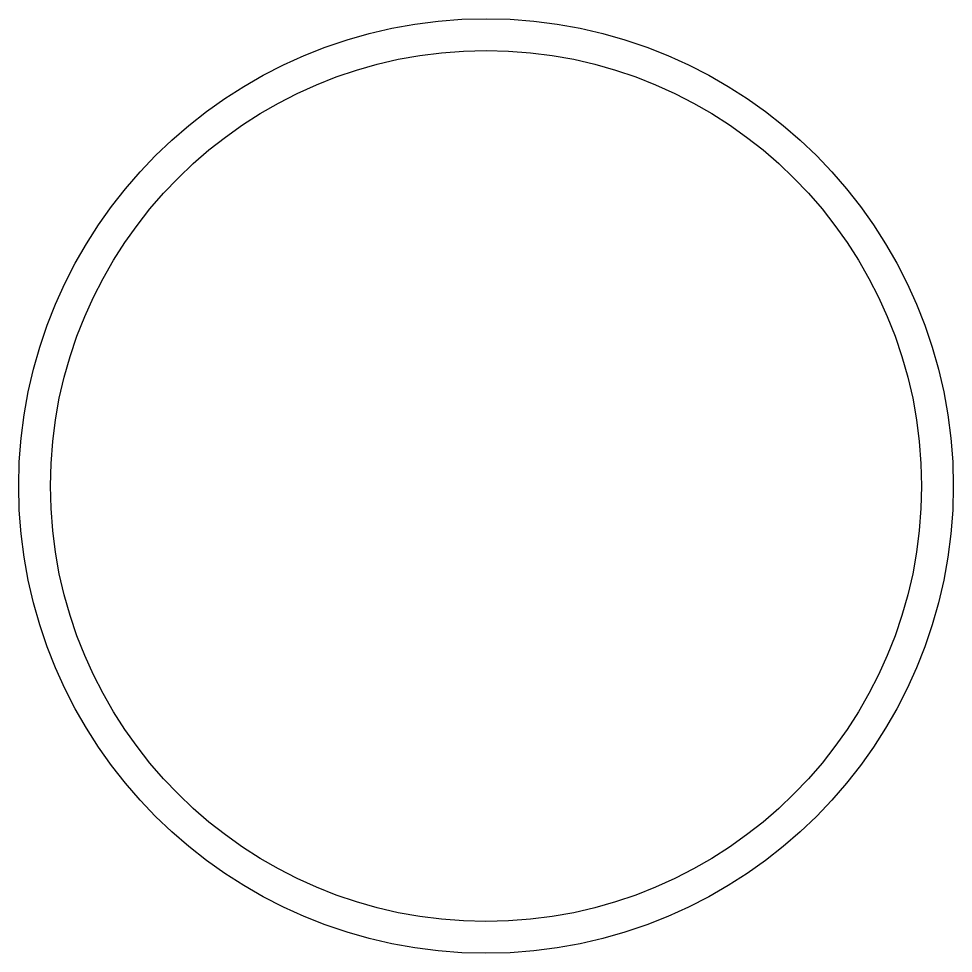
# Model space of a CAD drawing. Extents: x -22.1 to 22.1, y -22.1 to 22.1.
import ezdxf

# ---------------------------------------------------------------- set-up
doc = ezdxf.new("R2010")
doc.units = 0
doc.header["$MEASUREMENT"] = 0
doc.layers.get('0').update_dxf_attribs({"linetype": 'CONTINUOUS'})

msp = doc.modelspace()

# ---------------------------------------------------------------- linework, layer by layer
at = {"linetype": 'ByBlock'}
for radius in [22.05, 20.55]:
    msp.add_circle((0, 0), radius, dxfattribs=at)

doc.saveas('drawing.dxf')
